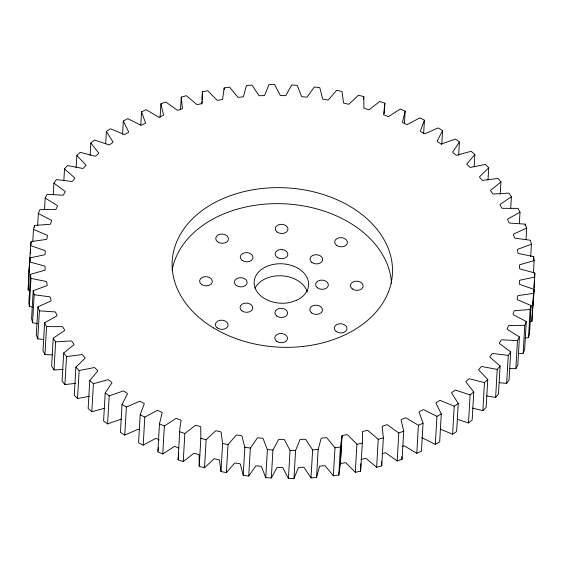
<?xml version="1.0" encoding="UTF-8"?>
<svg xmlns="http://www.w3.org/2000/svg" width="563" height="563" viewBox="0 0 563 563"><rect width="100%" height="100%" fill="white"/><g stroke="black" fill="none" stroke-linecap="round" stroke-linejoin="round"><path stroke-width="0.84" d="M30.465 290.726L28.15 289.994L29.783 257.938L43.935 254.919A1.105 0.795 3.3 0 0 45.082 254.187L45.279 251.211A1.105 0.795 3.3 0 0 44.238 250.338L30.606 245.595L31.127 241.597L45.638 239.521A1.105 0.795 3.3 0 0 46.877 238.867L47.44 235.925A1.105 0.795 3.3 0 0 46.511 234.996L33.477 229.394L34.484 225.46L49.248 224.341A1.105 0.795 3.3 0 0 50.564 223.778L51.493 220.893A1.105 0.795 3.3 0 0 50.677 219.908L38.347 213.504L39.846 209.661L54.738 209.513A1.105 0.795 3.3 0 0 56.117 209.035L57.405 206.234A1.105 0.795 3.3 0 0 56.715 205.206L45.181 198.042L47.151 194.334L62.057 195.15A1.105 0.795 3.3 0 0 63.499 194.77L65.132 192.067A1.105 0.795 3.3 0 0 64.569 191.005L53.928 183.144L56.356 179.59L71.142 181.37A1.105 0.795 3.3 0 0 72.634 181.082L74.605 178.513A1.105 0.795 3.3 0 0 74.168 177.415L64.513 168.928L67.377 165.557L81.938 168.288A1.105 0.795 3.3 0 0 83.465 168.098L85.745 165.67A1.105 0.795 3.3 0 0 85.449 164.558L76.85 155.501L80.129 152.341L94.345 156A1.105 0.795 3.3 0 0 95.893 155.909L98.476 153.65A1.105 0.795 3.3 0 0 98.314 152.524L90.84 142.981L94.514 140.053L108.265 144.607A1.105 0.795 3.3 0 0 109.82 144.621L112.677 142.545A1.105 0.795 3.3 0 0 112.663 141.419L106.372 131.453L110.404 128.793L123.586 134.205A1.105 0.795 3.3 0 0 125.134 134.318L128.251 132.446A1.105 0.795 3.3 0 0 128.371 131.327L123.318 121.031L127.681 118.645L140.18 124.88A1.105 0.795 3.3 0 0 141.721 125.092L145.064 123.438A1.105 0.795 3.3 0 0 145.324 122.333L141.552 111.784L146.204 109.701L157.922 116.703A1.105 0.795 3.3 0 0 159.435 117.013L162.981 115.584A1.105 0.795 3.3 0 0 163.383 114.507L160.912 103.789L165.818 102.03L176.669 109.736A1.105 0.795 3.3 0 0 178.14 110.144L181.863 108.955A1.105 0.795 3.3 0 0 182.391 107.913L181.251 97.117L186.374 95.682L196.262 104.035A1.105 0.795 3.3 0 0 197.683 104.542L201.547 103.606A1.105 0.795 3.3 0 0 202.208 102.6L202.406 91.811L207.705 90.727L216.551 99.658A1.105 0.795 3.3 0 0 217.909 100.249L221.885 99.574A1.105 0.795 3.3 0 0 222.674 98.616L224.201 87.919L229.634 87.188L237.368 96.632A1.105 0.795 3.3 0 0 238.649 97.308L242.709 96.892A1.105 0.795 3.3 0 0 243.61 95.999L246.467 85.477L251.985 85.104L258.544 94.978A1.105 0.795 3.3 0 0 259.747 95.731L263.857 95.583A1.105 0.795 3.3 0 0 264.863 94.753L269.023 84.499L274.582 84.485L279.917 94.718A1.105 0.795 3.3 0 0 281.021 95.541L285.145 95.661A1.105 0.795 3.3 0 0 286.257 94.908L291.683 84.999L297.243 85.344L301.304 95.844A1.105 0.795 3.3 0 0 302.31 96.73L306.413 97.125A1.105 0.795 3.3 0 0 307.623 96.442L314.267 86.962L319.777 87.666L322.543 98.349A1.105 0.795 3.3 0 0 323.429 99.299L327.49 99.954A1.105 0.795 3.3 0 0 328.778 99.362L336.597 90.383L342.015 91.438L343.451 102.227A1.105 0.795 3.3 0 0 344.225 103.226L348.201 104.134A1.105 0.795 3.3 0 0 349.56 103.627L358.483 95.224L363.775 96.625L363.874 107.427A1.105 0.795 3.3 0 0 364.521 108.469L368.378 109.63A1.105 0.795 3.3 0 0 369.807 109.215L379.765 101.453L384.874 103.191L383.635 113.916A1.105 0.795 3.3 0 0 384.156 114.993L387.865 116.4A1.105 0.795 3.3 0 0 389.343 116.077L400.258 109.025L405.149 111.08L404.438 123.339M28.15 289.994L29.783 257.938M533.231 301.036L533.217 305.062L534.85 273.006L520.733 269.149A1.105 0.795 3.3 0 1 519.593 268.347L519.424 265.356A1.105 0.795 3.3 0 1 520.465 264.554L534.139 260.613L533.661 256.587L519.163 253.646A1.105 0.795 3.3 0 1 517.939 252.921L517.397 249.944A1.105 0.795 3.3 0 1 518.333 249.071L531.416 244.251L530.445 240.26L515.694 238.262A1.105 0.795 3.3 0 1 514.385 237.614L513.477 234.672A1.105 0.795 3.3 0 1 514.3 233.744L526.694 228.071L525.23 224.144L510.345 223.11A1.105 0.795 3.3 0 1 508.966 222.547L507.699 219.669A1.105 0.795 3.3 0 1 508.403 218.683L519.994 212.209L518.059 208.38L503.153 208.317A1.105 0.795 3.3 0 1 501.717 207.846L500.106 205.052A1.105 0.795 3.3 0 1 500.683 204.017L511.387 196.797L508.994 193.095L494.187 193.996A1.105 0.795 3.3 0 1 492.702 193.616L490.76 190.927A1.105 0.795 3.3 0 1 491.203 189.858L500.936 181.948L498.1 178.408L483.518 180.266A1.105 0.795 3.3 0 1 481.998 179.991L479.732 177.429A1.105 0.795 3.3 0 1 480.042 176.332L488.726 167.788L485.468 164.431L471.224 167.246A1.105 0.795 3.3 0 1 469.683 167.063L467.121 164.649A1.105 0.795 3.3 0 1 467.29 163.53L474.848 154.438L471.203 151.292L457.416 155.029A1.105 0.795 3.3 0 1 455.861 154.945L453.018 152.7A1.105 0.795 3.3 0 1 453.046 151.574L459.422 141.989L455.418 139.089L442.194 143.713A1.105 0.795 3.3 0 1 440.639 143.734L437.542 141.679A1.105 0.795 3.3 0 1 437.43 140.546L442.574 130.56L438.232 127.914L425.684 133.396A1.105 0.795 3.3 0 1 424.143 133.522L420.814 131.665A1.105 0.795 3.3 0 1 420.561 130.546L424.432 120.222L419.801 117.864L408.02 124.163A1.105 0.795 3.3 0 1 406.507 124.381L402.967 122.748A1.105 0.795 3.3 0 1 402.58 121.643L405.149 111.08M360.89 463.694L360.594 471.189L355.295 472.273L356.914 444.249L348.068 435.312A1.105 0.795 3.3 0 0 346.709 434.727L342.726 435.403A1.105 0.795 3.3 0 0 341.945 436.353L340.326 464.384L338.799 475.081L333.366 475.812L325.632 466.368A1.105 0.795 3.3 0 0 324.351 465.692L320.291 466.108A1.105 0.795 3.3 0 0 319.39 467.001L316.533 477.523L311.015 477.896L304.456 468.022A1.105 0.795 3.3 0 0 303.253 467.269L299.143 467.417A1.105 0.795 3.3 0 0 298.137 468.247L293.977 478.501L288.418 478.515L283.083 468.282A1.105 0.795 3.3 0 0 281.979 467.459L277.855 467.339A1.105 0.795 3.3 0 0 276.743 468.092L271.317 478.001L265.757 477.656L261.696 467.156A1.105 0.795 3.3 0 0 260.69 466.27L256.587 465.875A1.105 0.795 3.3 0 0 255.377 466.558L248.733 476.038L243.223 475.334L240.457 464.651A1.105 0.795 3.3 0 0 239.571 463.701L235.51 463.046A1.105 0.795 3.3 0 0 234.222 463.638L226.403 472.617L220.985 471.562L219.549 460.773A1.105 0.795 3.3 0 0 218.775 459.774L214.799 458.866A1.105 0.795 3.3 0 0 213.44 459.373L204.517 467.776L199.225 466.375L199.126 455.573A1.105 0.795 3.3 0 0 198.479 454.531L194.622 453.37A1.105 0.795 3.3 0 0 193.193 453.785L183.235 461.547L178.126 459.809L178.696 453.159M178.126 459.809L179.914 427.577L180.983 421.061A1.105 0.795 3.3 0 0 180.463 419.984L176.747 418.576A1.105 0.795 3.3 0 0 175.276 418.893L164.361 425.952L159.47 423.897L162.031 413.333A1.105 0.795 3.3 0 0 161.644 412.229L158.112 410.589A1.105 0.795 3.3 0 0 156.598 410.814L144.818 417.106L140.18 414.748L144.051 404.431A1.105 0.795 3.3 0 0 143.804 403.312L140.476 401.454A1.105 0.795 3.3 0 0 138.934 401.574L126.379 407.063L122.044 404.417L127.189 394.424A1.105 0.795 3.3 0 0 127.076 393.298L123.98 391.243A1.105 0.795 3.3 0 0 122.424 391.264L109.201 395.888L105.19 392.981L111.573 383.403A1.105 0.795 3.3 0 0 111.601 382.27L108.758 380.032A1.105 0.795 3.3 0 0 107.202 379.948L93.416 383.685L89.763 380.539L97.329 371.439A1.105 0.795 3.3 0 0 97.498 370.32L94.936 367.913A1.105 0.795 3.3 0 0 93.388 367.73L79.151 370.538L75.892 367.182L84.577 358.645A1.105 0.795 3.3 0 0 84.879 357.547L82.62 354.986A1.105 0.795 3.3 0 0 81.1 354.704L66.518 356.569L63.682 353.022L73.415 345.112A1.105 0.795 3.3 0 0 73.859 344.042L71.909 341.354A1.105 0.795 3.3 0 0 70.424 340.981L55.624 341.882L53.225 338.18L63.936 330.96A1.105 0.795 3.3 0 0 64.506 329.925L62.901 327.131A1.105 0.795 3.3 0 0 61.458 326.66L46.56 326.596L44.618 322.761L56.216 316.293A1.105 0.795 3.3 0 0 56.912 315.308L55.653 312.43A1.105 0.795 3.3 0 0 54.273 311.867L39.389 310.832L37.925 306.905L50.311 301.233A1.105 0.795 3.3 0 0 51.134 300.297L50.234 297.363A1.105 0.795 3.3 0 0 48.925 296.715L34.174 294.716L33.196 290.726L46.279 285.905A1.105 0.795 3.3 0 0 47.222 285.026L46.68 282.049A1.105 0.795 3.3 0 0 45.448 281.324L30.958 278.382L30.479 274.357L44.146 270.423A1.105 0.795 3.3 0 0 45.195 269.614L45.026 266.63A1.105 0.795 3.3 0 0 43.886 265.827L29.769 261.964M29.093 271.866L29.543 263.984M29.649 262.231L30.606 245.595M29.966 261.739L30.113 259.107M30.416 253.857L30.669 249.479M30.923 245.095L31.127 241.597M30.479 274.357L28.861 302.387L29.339 306.413L32.527 307.194M32.767 241.654L33.477 229.394M29.339 306.413L30.958 278.382M34.385 227.213L34.484 225.46M33.196 290.726L31.584 318.749L32.555 322.74L37.447 323.598M37.637 225.763L38.347 213.504M32.555 322.74L34.174 294.716M37.925 306.905L36.306 334.929L37.77 338.856L43.555 339.482M44.526 209.429L45.181 198.042M37.77 338.856L39.389 310.832M44.618 322.761L43.006 350.791L44.941 354.62L52.415 354.838M53.267 194.531L53.928 183.144M44.941 354.62L46.56 326.596M53.225 338.18L51.613 366.203L54.006 369.905L63.084 369.497M63.851 180.315L64.513 168.928M54.006 369.905L55.624 341.882M63.682 353.022L62.064 381.052L64.9 384.592L75.47 383.354M76.139 167.76L76.85 155.501M64.9 384.592L66.518 356.569M75.892 367.182L74.274 395.212L77.532 398.569L89.426 396.282M90.129 155.24L90.84 142.981M77.532 398.569L79.151 370.538M89.763 380.539L88.152 408.562L91.797 411.708L104.753 408.224M105.661 143.72L106.372 131.453M91.797 411.708L93.416 383.685M105.19 392.981L103.578 421.011L107.582 423.911L120.806 419.287A1.105 0.795 3.3 0 1 121.284 419.076M122.565 134.17L123.318 121.031M107.582 423.911L109.201 395.888M122.044 404.417L120.426 432.44L124.768 435.086L137.316 429.604A1.105 0.795 3.3 0 1 138.857 429.478M140.792 124.923L141.552 111.784M124.768 435.086L126.379 407.063M140.18 414.748L138.568 442.778L143.199 445.136L154.98 438.837A1.105 0.795 3.3 0 1 156.493 438.619L159.322 439.928M160.103 117.801L160.912 103.789M143.199 445.136L144.818 417.106M159.47 423.897L157.851 451.92L162.742 453.975L173.657 446.923A1.105 0.795 3.3 0 1 175.135 446.6L178.844 448.007M180.547 109.377L181.251 97.117M162.742 453.975L164.361 425.952M201.702 104.071L201.85 101.446M201.955 99.693L202.406 91.811M183.235 461.547L184.854 433.517L194.812 425.755A1.105 0.795 3.3 0 1 196.234 425.339L200.09 426.508A1.105 0.795 3.3 0 1 200.745 427.549L200.843 438.345L199.225 466.375M224.102 89.672L224.201 87.919M204.517 467.776L206.128 439.752L215.052 431.349A1.105 0.795 3.3 0 1 216.417 430.836L220.386 431.751A1.105 0.795 3.3 0 1 221.16 432.75L222.603 443.538L220.985 471.562M226.403 472.617L228.022 444.594L235.841 435.614A1.105 0.795 3.3 0 1 237.129 435.016L241.182 435.671A1.105 0.795 3.3 0 1 242.076 436.621L244.835 447.311L243.223 475.334M248.733 476.038L250.345 448.014L256.995 438.528A1.105 0.795 3.3 0 1 258.199 437.852L262.309 438.239A1.105 0.795 3.3 0 1 263.315 439.133L267.376 449.633L265.757 477.656M271.317 478.001L272.935 449.978L278.354 440.069A1.105 0.795 3.3 0 1 279.473 439.309L283.597 439.436A1.105 0.795 3.3 0 1 284.702 440.259L290.036 450.491L288.418 478.515M293.977 478.501L295.596 450.47L299.748 440.217A1.105 0.795 3.3 0 1 300.762 439.386L304.872 439.246A1.105 0.795 3.3 0 1 306.075 439.999L312.634 449.872L311.015 477.896M316.533 477.523L318.144 449.492L321.001 438.978A1.105 0.795 3.3 0 1 321.902 438.084L325.963 437.669A1.105 0.795 3.3 0 1 327.251 438.345L334.985 447.789L333.366 475.812M338.799 475.081L340.411 447.05L341.945 436.353M340.334 463.968L341.945 435.945M363.621 99.257L363.775 96.625M360.594 471.189L362.6 438.971L362.41 432.37A1.105 0.795 3.3 0 1 363.065 431.371L366.935 430.435A1.105 0.795 3.3 0 1 368.357 430.934L378.237 439.288L383.361 437.859L382.221 427.064A1.105 0.795 3.3 0 1 382.756 426.015L386.478 424.833A1.105 0.795 3.3 0 1 387.949 425.241L398.794 432.947L403.706 431.188L401.236 420.47A1.105 0.795 3.3 0 1 401.63 419.386L405.184 417.964A1.105 0.795 3.3 0 1 406.69 418.274L418.415 425.269L423.066 423.193L419.287 412.644A1.105 0.795 3.3 0 1 419.548 411.539L422.897 409.878A1.105 0.795 3.3 0 1 424.439 410.096L436.937 416.324L441.293 413.946L436.241 403.65A1.105 0.795 3.3 0 1 436.36 402.524L439.478 400.652A1.105 0.795 3.3 0 1 441.033 400.765L454.214 406.183L458.247 403.516L451.955 393.558A1.105 0.795 3.3 0 1 451.934 392.425L454.798 390.356A1.105 0.795 3.3 0 1 456.354 390.37L470.105 394.923L473.779 391.996L466.298 382.453A1.105 0.795 3.3 0 1 466.143 381.327L468.726 379.068A1.105 0.795 3.3 0 1 470.274 378.976L484.483 382.636L487.769 379.476L479.169 370.419A1.105 0.795 3.3 0 1 478.867 369.3L481.154 366.879A1.105 0.795 3.3 0 1 482.681 366.689L497.235 369.419L500.106 366.049L490.443 357.554A1.105 0.795 3.3 0 1 490.014 356.463L491.978 353.888A1.105 0.795 3.3 0 1 493.47 353.599L508.262 355.387L510.69 351.826L500.05 343.972A1.105 0.795 3.3 0 1 499.487 342.902L501.119 340.207A1.105 0.795 3.3 0 1 502.562 339.82L517.46 340.643L519.438 336.927L507.903 329.77A1.105 0.795 3.3 0 1 507.207 328.743L508.495 325.942A1.105 0.795 3.3 0 1 509.881 325.463L524.772 325.315L526.271 321.473L513.935 315.069A1.105 0.795 3.3 0 1 513.118 314.084L514.054 311.198A1.105 0.795 3.3 0 1 515.37 310.628L530.128 309.516L531.141 305.582L518.108 299.98A1.105 0.795 3.3 0 1 517.179 299.052L517.742 296.11A1.105 0.795 3.3 0 1 518.98 295.455L533.492 293.379L534.005 289.382L520.374 284.632A1.105 0.795 3.3 0 1 519.339 283.766L519.536 280.789A1.105 0.795 3.3 0 1 520.684 280.05L534.829 277.038M384.269 113.698L384.874 103.191M383.361 437.859L381.749 465.882L376.626 467.318L378.237 439.288M403.706 431.188L402.088 459.211L397.182 460.97L398.794 432.947M423.672 133.361L424.432 120.222M402.144 446.558L403.565 445.987A1.105 0.795 3.3 0 1 405.079 446.297L416.796 453.299L418.415 425.269M423.066 423.193L421.448 451.216L416.796 453.299M441.765 144.571L442.574 130.56M421.814 437.775A1.105 0.795 3.3 0 1 422.82 438.12L435.319 444.355L436.937 416.324M441.293 413.946L439.682 441.969L435.319 444.355M458.669 155.128L459.422 141.989M440.21 429.147L452.596 434.207L454.214 406.183M458.247 403.516L456.628 431.547L452.596 434.207M474.145 166.697L474.848 154.438M457.219 419.287L468.486 422.947L470.105 394.923M473.779 391.996L472.16 420.019L468.486 422.947M488.015 180.054L488.726 167.788M472.554 408.112L482.871 410.659L484.483 382.636M487.769 379.476L486.15 407.499L482.871 410.659M500.233 194.214L500.936 181.948M486.671 395.916L495.623 397.443L497.235 369.419M500.106 366.049L498.487 394.072L495.623 397.443M510.732 208.183L511.387 196.797M499.205 382.699L506.644 383.41L508.262 355.387M510.69 351.826L509.072 379.856L506.644 383.41M519.339 223.595L519.994 212.209M510.029 368.575L515.849 368.666L517.46 340.643M525.124 225.897L525.23 224.144M519.438 336.927L517.819 364.958L515.849 368.666M526.032 239.458L526.694 228.071M518.192 353.585L523.154 353.339L524.772 325.315M526.271 321.473L524.653 349.496L523.154 353.339M530.712 256.51L531.416 244.251M525.251 337.92L528.516 337.54L530.128 309.516M533.457 260.092L533.661 256.587M531.141 305.582L529.523 333.606L528.516 337.54M533.428 272.879L534.139 260.613M530.283 321.698L531.873 321.403L533.492 293.379M533.435 297.531L533.787 291.402M533.991 287.897L534.393 280.888M534.547 278.263L534.85 273.006M534.005 289.382L531.873 321.403M29.199 272.02L29.508 269.621M157.992 451.09L158.541 447.754M381.883 453.806L384.86 452.856A1.105 0.795 3.3 0 1 386.331 453.264L397.182 460.97M356.914 444.249L362.213 443.165M334.985 447.789L340.411 447.05M312.634 449.872L318.144 449.492M290.036 450.491L295.596 450.47M267.376 449.633L272.935 449.978M244.835 447.311L250.345 448.014M222.603 443.538L228.022 444.594M200.843 438.345L206.128 439.752M179.745 431.786L184.854 433.517M376.626 467.318L366.738 458.965A1.105 0.795 3.3 0 0 365.317 458.458L361.453 459.394A1.105 0.795 3.3 0 0 360.982 459.619M355.295 472.273L346.449 463.342A1.105 0.795 3.3 0 0 345.091 462.751L341.115 463.426A1.105 0.795 3.3 0 0 340.326 464.384M401.693 456.684L402.088 459.211M381.615 461.667L381.749 465.882M172.095 270.247A110.285 79.735 3.3 0 1 286.349 203.919A110.285 79.735 3.3 0 1 391.503 283.435M255.018 288.172A27.284 19.726 3.3 0 1 282.394 275.856A27.284 19.726 3.3 0 1 307.307 291.972M296.595 300.297L290.226 302.415A27.284 19.726 3.3 0 1 254.279 280.67A27.284 19.726 3.3 0 1 295.455 266.982A27.284 19.726 3.3 0 1 296.595 300.297M213.581 327.976A110.285 79.735 3.3 0 0 391.278 282.387A110.285 79.735 3.3 0 0 242.069 192.096A110.285 79.735 3.3 0 0 213.581 327.976M336.132 331.466A6.383 4.617 3.3 0 0 346.815 329.714A6.383 4.617 3.3 0 0 339.025 323.824A6.383 4.617 3.3 0 0 336.132 331.466M311.606 312.915A6.383 4.617 3.3 0 0 322.289 311.163A6.383 4.617 3.3 0 0 314.499 305.273A6.383 4.617 3.3 0 0 311.606 312.915M276.729 316.026A6.383 4.617 3.3 0 0 287.411 314.274A6.383 4.617 3.3 0 0 279.621 308.383A6.383 4.617 3.3 0 0 276.729 316.026M276.609 341.227A6.383 4.617 3.3 0 0 287.299 339.475A6.383 4.617 3.3 0 0 279.508 333.585A6.383 4.617 3.3 0 0 276.609 341.227M241.886 310.832A6.383 4.617 3.3 0 0 252.569 309.08A6.383 4.617 3.3 0 0 244.778 303.19A6.383 4.617 3.3 0 0 241.886 310.832M217.198 327.912A6.383 4.617 3.3 0 0 227.881 326.16A6.383 4.617 3.3 0 0 220.091 320.27A6.383 4.617 3.3 0 0 217.198 327.912M236.256 285.42A6.383 4.617 3.3 0 0 246.939 283.668A6.383 4.617 3.3 0 0 239.155 277.777A6.383 4.617 3.3 0 0 236.256 285.42M201.455 284.385A6.383 4.617 3.3 0 0 212.138 282.633A6.383 4.617 3.3 0 0 204.355 276.743A6.383 4.617 3.3 0 0 201.455 284.385M242.111 260.352A6.383 4.617 3.3 0 0 252.794 258.6A6.383 4.617 3.3 0 0 245.004 252.71A6.383 4.617 3.3 0 0 242.111 260.352M217.585 241.801A6.383 4.617 3.3 0 0 228.268 240.049A6.383 4.617 3.3 0 0 220.478 234.159A6.383 4.617 3.3 0 0 217.585 241.801M277.728 257.72A6.383 4.617 3.3 0 0 287.855 254.8A6.383 4.617 3.3 0 0 278.966 249.803A6.383 4.617 3.3 0 0 277.728 257.72M277.102 232.04A6.383 4.617 3.3 0 0 287.784 230.288A6.383 4.617 3.3 0 0 280.001 224.398A6.383 4.617 3.3 0 0 277.102 232.04M311.832 262.435A6.383 4.617 3.3 0 0 322.515 260.683A6.383 4.617 3.3 0 0 314.731 254.793A6.383 4.617 3.3 0 0 311.832 262.435M336.519 245.355A6.383 4.617 3.3 0 0 347.202 243.603A6.383 4.617 3.3 0 0 339.419 237.713A6.383 4.617 3.3 0 0 336.519 245.355M352.255 288.882A6.383 4.617 3.3 0 0 362.945 287.13A6.383 4.617 3.3 0 0 355.154 281.24A6.383 4.617 3.3 0 0 352.255 288.882M317.462 287.848A6.383 4.617 3.3 0 0 328.145 286.095A6.383 4.617 3.3 0 0 320.354 280.205A6.383 4.617 3.3 0 0 317.462 287.848"/></g></svg>
